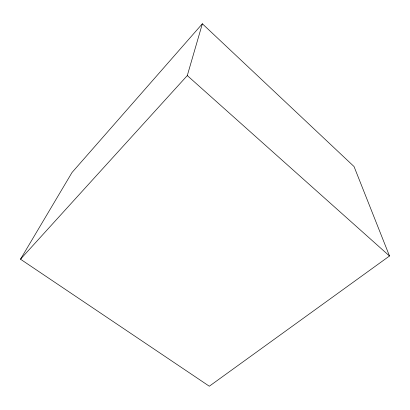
<?xml version="1.0" encoding="UTF-8"?>
<svg xmlns="http://www.w3.org/2000/svg" width="410" height="410" viewBox="0 0 410 410"><rect width="100%" height="100%" fill="white"/><g stroke="black" fill="none" stroke-linecap="round" stroke-linejoin="round"><path stroke-width="0.61" d="M20.5 259.207L187.288 75.573L202.355 23.775L354.045 166.547L389.5 255.999L209.31 386.225L20.5 259.207L72.016 172.502L202.355 23.775M187.288 75.573L389.5 255.999"/></g></svg>
